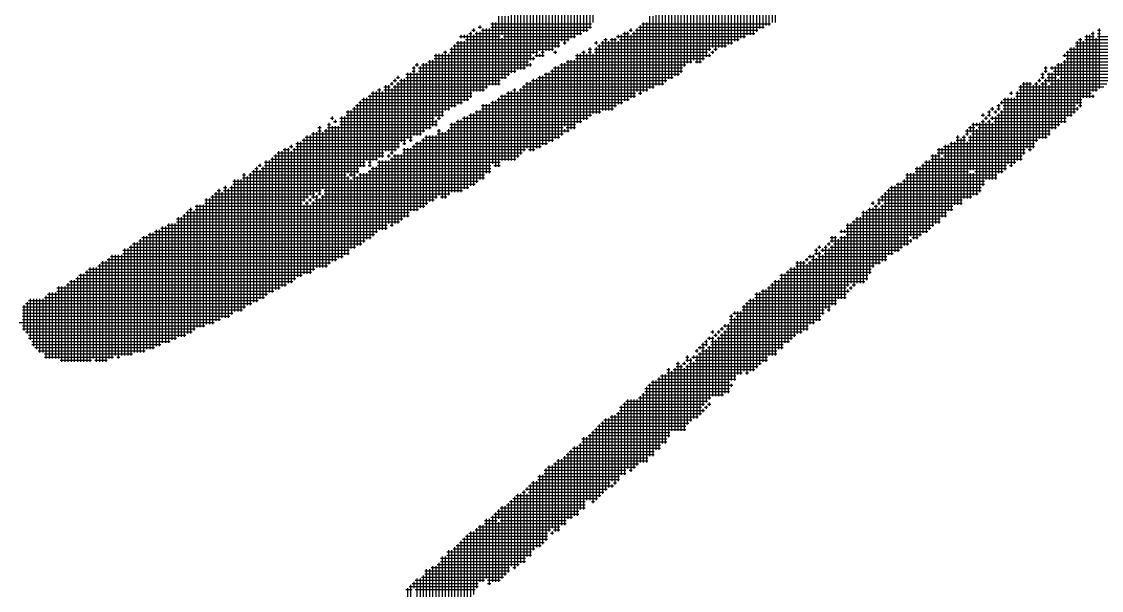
# Model space of a CAD drawing. Header units: feet. Extents: x 0 to 510288, y 0 to 371336.
# Drawn here: x 375801 to 377136, y 88952 to 89656 of the extents above; entities that cross this region are included whole.
import ezdxf

# ---------------------------------------------------------------- set-up
doc = ezdxf.new("R2010")
doc.units = ezdxf.units.FT
doc.header["$LTSCALE"] = 100
doc.header["$MEASUREMENT"] = 0
doc.layers.add('CX-MISC', color=2, linetype='CONTINUOUS')

msp = doc.modelspace()

# ---------------------------------------------------------------- linework, layer by layer
at = {"layer": 'CX-MISC'}
for p, q in [((376724.9, 89740.7), (376724.9, 89651.2)), ((376728.8, 89736.8), (376728.8, 89655.1)), ((376732.7, 89740.7), (376732.7, 89655.1)), ((376487.8, 89721.2), (376487.8, 89639.6)), ((376491.6, 89725.1), (376491.6, 89639.6)), ((376495.5, 89721.2), (376495.5, 89643.5)), ((376499.4, 89725.1), (376499.4, 89643.5)), ((376689.9, 89725.1), (376689.9, 89635.7)), ((376693.8, 89725.1), (376693.8, 89635.7)), ((376697.7, 89721.2), (376697.7, 89639.6)), ((376701.6, 89729), (376701.6, 89639.6)), ((376705.5, 89725.1), (376705.5, 89639.6)), ((376709.4, 89729), (376709.4, 89643.5)), ((376713.3, 89732.9), (376713.3, 89647.4)), ((376717.2, 89732.9), (376717.2, 89647.4)), ((376721, 89732.9), (376721, 89651.2)), ((376480, 89713.5), (376480, 89635.7)), ((376483.9, 89717.3), (376483.9, 89635.7)), ((376503.3, 89713.5), (376503.3, 89647.4)), ((376507.2, 89717.3), (376507.2, 89655.1)), ((376666.6, 89709.6), (376666.6, 89624)), ((376674.4, 89709.6), (376674.4, 89627.9)), ((376678.3, 89713.5), (376678.3, 89627.9)), ((376682.2, 89717.3), (376682.2, 89631.8)), ((376686, 89717.3), (376686, 89631.8)), ((376448.9, 89701.8), (376448.9, 89620.1)), ((376452.8, 89697.9), (376452.8, 89620.1)), ((376456.7, 89701.8), (376456.7, 89620.1)), ((376460.5, 89701.8), (376460.5, 89624)), ((376464.4, 89705.7), (376464.4, 89624)), ((376468.3, 89697.9), (376468.3, 89631.8)), ((376472.2, 89697.9), (376472.2, 89627.9)), ((376476.1, 89701.8), (376476.1, 89631.8)), ((376647.2, 89697.9), (376647.2, 89612.4)), ((376654.9, 89701.8), (376654.9, 89624)), ((376658.8, 89701.8), (376658.8, 89620.1)), ((376662.7, 89705.7), (376662.7, 89624)), ((376670.5, 89701.8), (376670.5, 89624)), ((376417.8, 89682.4), (376417.8, 89596.8)), ((376421.7, 89682.4), (376421.7, 89596.8)), ((376425.6, 89682.4), (376425.6, 89600.7)), ((376429.4, 89686.2), (376429.4, 89608.5)), ((376433.3, 89690.1), (376433.3, 89616.3)), ((376437.2, 89694), (376437.2, 89612.4)), ((376441.1, 89690.1), (376441.1, 89620.1)), ((376445, 89694), (376445, 89612.4)), ((376616.1, 89682.4), (376616.1, 89592.9)), ((376620, 89682.4), (376620, 89600.7)), ((376623.8, 89686.2), (376623.8, 89604.6)), ((376627.7, 89690.1), (376627.7, 89604.6)), ((376631.6, 89686.2), (376631.6, 89608.5)), ((376635.5, 89690.1), (376635.5, 89604.6)), ((376639.4, 89686.2), (376639.4, 89604.6)), ((376643.3, 89694), (376643.3, 89608.5)), ((376651.1, 89690.1), (376651.1, 89620.1)), ((376410, 89674.6), (376410, 89592.9)), ((376413.9, 89678.5), (376413.9, 89596.8)), ((376592.7, 89670.7), (376592.7, 89577.4)), ((376596.6, 89670.7), (376596.6, 89581.3)), ((376600.5, 89674.6), (376600.5, 89585.2)), ((376604.4, 89678.5), (376604.4, 89585.2)), ((376608.3, 89678.5), (376608.3, 89589)), ((376612.2, 89678.5), (376612.2, 89589)), ((376382.8, 89655.1), (376382.8, 89577.4)), ((376386.7, 89655.1), (376386.7, 89577.4)), ((376390.6, 89662.9), (376390.6, 89577.4)), ((376394.4, 89662.9), (376394.4, 89639.6)), ((376398.3, 89662.9), (376398.3, 89585.2)), ((376402.2, 89662.9), (376402.2, 89589)), ((376406.1, 89666.8), (376406.1, 89592.9)), ((376569.4, 89655.1), (376569.4, 89569.6)), ((376573.3, 89655.1), (376573.3, 89569.6)), ((376577.2, 89662.9), (376577.2, 89573.5)), ((376581.1, 89662.9), (376581.1, 89573.5)), ((376585, 89666.8), (376585, 89577.4)), ((376588.8, 89666.8), (376588.8, 89577.4)), ((376353.6, 89641.5), (376357.5, 89641.5)), ((376355.6, 89643.5), (376355.6, 89561.8)), ((376357.5, 89645.4), (376361.4, 89645.4)), ((376359.5, 89647.4), (376359.5, 89643.5)), ((376361.4, 89641.5), (376493.6, 89641.5)), ((376363.3, 89643.5), (376363.3, 89569.6)), ((376365.3, 89649.3), (376369.2, 89649.3)), ((376367.2, 89651.2), (376367.2, 89647.4)), ((376367.2, 89643.5), (376367.2, 89569.6)), ((376369.2, 89645.4), (376501.4, 89645.4)), ((376371.1, 89647.4), (376371.1, 89569.6)), ((376375, 89647.4), (376375, 89573.5)), ((376378.9, 89647.4), (376378.9, 89577.4)), ((376380.8, 89653.2), (376505.3, 89653.2)), ((376380.8, 89649.3), (376505.3, 89649.3)), ((376544.1, 89641.5), (376551.9, 89641.5)), ((376546.1, 89643.5), (376546.1, 89557.9)), ((376550, 89643.5), (376550, 89557.9)), ((376551.9, 89645.4), (376555.8, 89645.4)), ((376553.9, 89647.4), (376553.9, 89643.5)), ((376555.8, 89641.5), (376707.4, 89641.5)), ((376557.7, 89643.5), (376557.7, 89561.8)), ((376559.7, 89645.4), (376711.3, 89645.4)), ((376561.6, 89647.4), (376561.6, 89569.6)), ((376563.6, 89649.3), (376719.1, 89649.3)), ((376565.5, 89651.2), (376565.5, 89565.7)), ((376567.5, 89653.2), (376726.9, 89653.2)), ((377123.4, 89641.5), (377127.3, 89641.5)), ((377125.4, 89643.5), (377125.4, 89569.6)), ((377131.2, 89645.4), (377135.1, 89645.4)), ((377131.2, 89641.5), (377135.1, 89641.5)), ((377133.2, 89647.4), (377133.2, 89573.5)), ((376336.1, 89627.9), (376336.1, 89550.2)), ((376338.1, 89629.9), (376466.4, 89629.9)), ((376340, 89631.8), (376340, 89554)), ((376342, 89637.6), (376392.5, 89637.6)), ((376343.9, 89639.6), (376343.9, 89635.7)), ((376343.9, 89631.8), (376343.9, 89554)), ((376347.8, 89639.6), (376347.8, 89635.7)), ((376347.8, 89631.8), (376347.8, 89557.9)), ((376349.7, 89633.8), (376478, 89633.8)), ((376351.7, 89639.6), (376351.7, 89557.9)), ((376359.5, 89639.6), (376359.5, 89569.6)), ((376394.4, 89635.7), (376394.4, 89585.2)), ((376396.4, 89637.6), (376485.8, 89637.6)), ((376470.3, 89629.9), (376474.2, 89629.9)), ((376509.1, 89629.9), (376513, 89629.9)), ((376511.1, 89631.8), (376511.1, 89627.9)), ((376515, 89627.9), (376515, 89542.4)), ((376516.9, 89629.9), (376680.2, 89629.9)), ((376518.9, 89631.8), (376518.9, 89546.3)), ((376520.8, 89633.8), (376524.7, 89633.8)), ((376522.8, 89635.7), (376522.8, 89546.3)), ((376526.6, 89631.8), (376526.6, 89546.3)), ((376528.6, 89633.8), (376536.4, 89633.8)), ((376530.5, 89635.7), (376530.5, 89546.3)), ((376534.4, 89635.7), (376534.4, 89550.2)), ((376536.4, 89637.6), (376695.8, 89637.6)), ((376538.3, 89639.6), (376538.3, 89635.7)), ((376538.3, 89631.8), (376538.3, 89554)), ((376540.2, 89633.8), (376688, 89633.8)), ((376542.2, 89639.6), (376542.2, 89554)), ((376553.9, 89639.6), (376553.9, 89561.8)), ((377104, 89629.9), (377216.8, 89629.9)), ((377106, 89631.8), (377106, 89554)), ((377107.9, 89633.8), (377111.8, 89633.8)), ((377109.8, 89635.7), (377109.8, 89550.2)), ((377113.7, 89631.8), (377113.7, 89561.8)), ((377115.7, 89637.6), (377127.3, 89637.6)), ((377115.7, 89633.8), (377220.6, 89633.8)), ((377117.6, 89639.6), (377117.6, 89561.8)), ((377121.5, 89639.6), (377121.5, 89561.8)), ((377129.3, 89635.7), (377129.3, 89569.6)), ((377131.2, 89637.6), (377224.5, 89637.6)), ((376310.9, 89614.3), (376431.4, 89614.3)), ((376312.8, 89616.3), (376312.8, 89538.5)), ((376316.7, 89616.3), (376316.7, 89534.6)), ((376320.6, 89616.3), (376320.6, 89538.5)), ((376322.5, 89618.2), (376326.4, 89618.2)), ((376324.5, 89620.1), (376324.5, 89546.3)), ((376328.4, 89616.3), (376328.4, 89546.3)), ((376330.3, 89622.1), (376458.6, 89622.1)), ((376330.3, 89618.2), (376439.2, 89618.2)), ((376332.2, 89624), (376332.2, 89550.2)), ((376334.2, 89626), (376466.4, 89626)), ((376435.3, 89614.3), (376446.9, 89614.3)), ((376441.1, 89616.3), (376441.1, 89612.4)), ((376443, 89618.2), (376446.9, 89618.2)), ((376458.6, 89618.2), (376462.5, 89618.2)), ((376460.5, 89620.1), (376460.5, 89616.3)), ((376485.8, 89614.3), (376653, 89614.3)), ((376487.8, 89616.3), (376487.8, 89530.7)), ((376491.6, 89616.3), (376491.6, 89530.7)), ((376493.6, 89618.2), (376497.5, 89618.2)), ((376495.5, 89620.1), (376495.5, 89534.6)), ((376499.4, 89616.3), (376499.4, 89534.6)), ((376501.4, 89622.1), (376505.3, 89622.1)), ((376501.4, 89618.2), (376505.3, 89618.2)), ((376503.3, 89624), (376503.3, 89538.5)), ((376507.2, 89616.3), (376507.2, 89542.4)), ((376509.1, 89622.1), (376653, 89622.1)), ((376509.1, 89618.2), (376649.1, 89618.2)), ((376511.1, 89624), (376511.1, 89542.4)), ((376513, 89626), (376672.4, 89626)), ((376651.1, 89616.3), (376651.1, 89612.4)), ((376653, 89618.2), (376656.9, 89618.2)), ((376654.9, 89620.1), (376654.9, 89616.3)), ((376656.9, 89622.1), (376660.8, 89622.1)), ((377088.5, 89614.3), (377193.4, 89614.3)), ((377090.4, 89616.3), (377090.4, 89612.4)), ((377092.3, 89618.2), (377201.2, 89618.2)), ((377094.3, 89620.1), (377094.3, 89538.5)), ((377096.2, 89622.1), (377205.1, 89622.1)), ((377098.2, 89624), (377098.2, 89538.5)), ((377102.1, 89624), (377102.1, 89542.4)), ((377104, 89626), (377209, 89626)), ((376285.6, 89600.7), (376285.6, 89515.2)), ((376287.5, 89602.6), (376291.4, 89602.6)), ((376289.5, 89604.6), (376289.5, 89600.7)), ((376293.4, 89600.7), (376293.4, 89515.2)), ((376295.3, 89602.6), (376431.4, 89602.6)), ((376297.2, 89604.6), (376297.2, 89519.1)), ((376301.1, 89604.6), (376301.1, 89522.9)), ((376303.1, 89606.5), (376427.5, 89606.5)), ((376305, 89608.5), (376305, 89522.9)), ((376308.9, 89608.5), (376308.9, 89526.8)), ((376310.9, 89610.4), (376435.3, 89610.4)), ((376429.4, 89604.6), (376429.4, 89600.7)), ((376433.3, 89612.4), (376433.3, 89608.5)), ((376460.5, 89600.7), (376460.5, 89511.3)), ((376464.4, 89600.7), (376464.4, 89511.3)), ((376466.4, 89602.6), (376621.9, 89602.6)), ((376468.3, 89604.6), (376468.3, 89515.2)), ((376472.2, 89604.6), (376472.2, 89526.8)), ((376474.2, 89606.5), (376629.7, 89606.5)), ((376476.1, 89608.5), (376476.1, 89519.1)), ((376480, 89608.5), (376480, 89522.9)), ((376483.9, 89608.5), (376483.9, 89522.9)), ((376485.8, 89610.4), (376645.2, 89610.4)), ((376633.6, 89606.5), (376641.3, 89606.5)), ((377067.1, 89600.7), (377067.1, 89592.9)), ((377074.8, 89600.7), (377074.8, 89596.8)), ((377078.7, 89600.7), (377078.7, 89522.9)), ((377080.7, 89602.6), (377181.8, 89602.6)), ((377082.6, 89604.6), (377082.6, 89589)), ((377086.5, 89604.6), (377086.5, 89530.7)), ((377088.5, 89606.5), (377185.7, 89606.5)), ((377090.4, 89608.5), (377090.4, 89530.7)), ((377092.3, 89610.4), (377189.5, 89610.4)), ((376266.1, 89589), (376266.1, 89585.2)), ((376275.9, 89591), (376404.2, 89591)), ((376277.8, 89592.9), (376277.8, 89511.3)), ((376281.7, 89592.9), (376281.7, 89507.4)), ((376283.6, 89598.8), (376287.5, 89598.8)), ((376283.6, 89594.9), (376287.5, 89594.9)), ((376289.5, 89592.9), (376289.5, 89515.2)), ((376291.4, 89598.8), (376423.6, 89598.8)), ((376291.4, 89594.9), (376411.9, 89594.9)), ((376441.1, 89589), (376441.1, 89499.6)), ((376445, 89589), (376445, 89503.5)), ((376446.9, 89591), (376614.1, 89591)), ((376448.9, 89592.9), (376448.9, 89503.5)), ((376452.8, 89592.9), (376452.8, 89507.4)), ((376454.7, 89594.9), (376618, 89594.9)), ((376456.7, 89596.8), (376456.7, 89507.4)), ((376458.6, 89598.8), (376618, 89598.8)), ((377061.2, 89591), (377065.1, 89591)), ((377063.2, 89592.9), (377063.2, 89585.2)), ((377065.1, 89598.8), (377069, 89598.8)), ((377065.1, 89594.9), (377069, 89594.9)), ((377069, 89591), (377166.2, 89591)), ((377071, 89592.9), (377071, 89581.3)), ((377072.9, 89598.8), (377174, 89598.8)), ((377074.8, 89592.9), (377074.8, 89522.9)), ((377076.8, 89594.9), (377170.1, 89594.9)), ((376248.6, 89575.4), (376256.4, 89575.4)), ((376250.6, 89577.4), (376250.6, 89495.7)), ((376254.5, 89577.4), (376254.5, 89495.7)), ((376256.4, 89579.3), (376260.3, 89579.3)), ((376258.4, 89581.3), (376258.4, 89577.4)), ((376260.3, 89583.2), (376264.2, 89583.2)), ((376260.3, 89575.4), (376377, 89575.4)), ((376262.3, 89585.2), (376262.3, 89581.3)), ((376262.3, 89577.4), (376262.3, 89495.7)), ((376264.2, 89587.1), (376268.1, 89587.1)), ((376264.2, 89579.3), (376392.5, 89579.3)), ((376266.1, 89581.3), (376266.1, 89499.6)), ((376268.1, 89583.2), (376392.5, 89583.2)), ((376270, 89585.2), (376270, 89507.4)), ((376273.9, 89585.2), (376273.9, 89503.5)), ((376275.9, 89587.1), (376400.3, 89587.1)), ((376419.7, 89575.4), (376583, 89575.4)), ((376421.7, 89577.4), (376421.7, 89495.7)), ((376423.6, 89579.3), (376594.7, 89579.3)), ((376425.6, 89581.3), (376425.6, 89499.6)), ((376429.4, 89581.3), (376429.4, 89495.7)), ((376431.4, 89583.2), (376598.6, 89583.2)), ((376433.3, 89585.2), (376433.3, 89495.7)), ((376437.2, 89585.2), (376437.2, 89499.6)), ((376439.2, 89587.1), (376606.3, 89587.1)), ((377034, 89575.4), (377139, 89575.4)), ((377036, 89577.4), (377036, 89484.1)), ((377037.9, 89579.3), (377049.6, 89579.3)), ((377039.9, 89581.3), (377039.9, 89491.8)), ((377043.7, 89581.3), (377043.7, 89499.6)), ((377047.6, 89581.3), (377047.6, 89495.7)), ((377051.5, 89577.4), (377051.5, 89499.6)), ((377053.5, 89579.3), (377057.4, 89579.3)), ((377055.4, 89581.3), (377055.4, 89507.4)), ((377057.4, 89583.2), (377061.2, 89583.2)), ((377059.3, 89585.2), (377059.3, 89581.3)), ((377059.3, 89577.4), (377059.3, 89511.3)), ((377061.2, 89587.1), (377065.1, 89587.1)), ((377061.2, 89579.3), (377069, 89579.3)), ((377063.2, 89581.3), (377063.2, 89511.3)), ((377065.1, 89583.2), (377154.6, 89583.2)), ((377067.1, 89585.2), (377067.1, 89511.3)), ((377069, 89587.1), (377080.7, 89587.1)), ((377071, 89577.4), (377071, 89515.2)), ((377072.9, 89579.3), (377142.9, 89579.3)), ((377082.6, 89585.2), (377082.6, 89526.8)), ((377084.6, 89587.1), (377158.4, 89587.1)), ((376223.4, 89561.8), (376223.4, 89476.3)), ((376227.3, 89561.8), (376227.3, 89484.1)), ((376229.2, 89563.8), (376357.5, 89563.8)), ((376231.2, 89565.7), (376231.2, 89476.3)), ((376233.1, 89567.7), (376357.5, 89567.7)), ((376235, 89569.6), (376235, 89484.1)), ((376238.9, 89569.6), (376238.9, 89484.1)), ((376240.9, 89571.5), (376244.8, 89571.5)), ((376242.8, 89573.5), (376242.8, 89488)), ((376246.7, 89569.6), (376246.7, 89488)), ((376248.6, 89571.5), (376373.1, 89571.5)), ((376258.4, 89573.5), (376258.4, 89491.8)), ((376390.6, 89561.8), (376390.6, 89476.3)), ((376392.5, 89563.8), (376559.7, 89563.8)), ((376394.4, 89565.7), (376394.4, 89484.1)), ((376398.3, 89565.7), (376398.3, 89484.1)), ((376400.3, 89567.7), (376559.7, 89567.7)), ((376402.2, 89569.6), (376402.2, 89484.1)), ((376406.1, 89569.6), (376406.1, 89484.1)), ((376408.1, 89571.5), (376411.9, 89571.5)), ((376410, 89573.5), (376410, 89484.1)), ((376413.9, 89569.6), (376413.9, 89488)), ((376415.8, 89571.5), (376575.2, 89571.5)), ((376417.8, 89573.5), (376417.8, 89491.8)), ((376563.6, 89567.7), (376567.5, 89567.7)), ((377016.5, 89561.8), (377016.5, 89472.4)), ((377020.4, 89561.8), (377020.4, 89480.2)), ((377022.4, 89567.7), (377026.2, 89567.7)), ((377024.3, 89569.6), (377024.3, 89565.7)), ((377024.3, 89561.8), (377024.3, 89476.3)), ((377028.2, 89561.8), (377028.2, 89480.2)), ((377030.1, 89567.7), (377123.4, 89567.7)), ((377030.1, 89563.8), (377127.3, 89563.8)), ((377032.1, 89569.6), (377032.1, 89484.1)), ((377034, 89571.5), (377131.2, 89571.5)), ((377125.4, 89565.7), (377125.4, 89561.8)), ((376209.8, 89548.2), (376330.3, 89548.2)), ((376211.7, 89550.2), (376211.7, 89375.2)), ((376213.7, 89552.1), (376338.1, 89552.1)), ((376215.6, 89554), (376215.6, 89468.5)), ((376217.5, 89556), (376345.8, 89556)), ((376219.5, 89557.9), (376219.5, 89476.3)), ((376221.4, 89559.9), (376353.6, 89559.9)), ((376369.2, 89552.1), (376536.4, 89552.1)), ((376369.2, 89548.2), (376532.5, 89548.2)), ((376371.1, 89554), (376371.1, 89460.7)), ((376375, 89554), (376375, 89468.5)), ((376378.9, 89554), (376378.9, 89468.5)), ((376380.8, 89556), (376544.1, 89556)), ((376382.8, 89557.9), (376382.8, 89480.2)), ((376386.7, 89557.9), (376386.7, 89476.3)), ((376388.6, 89559.9), (376551.9, 89559.9)), ((376999, 89548.2), (377002.9, 89548.2)), ((377001, 89550.2), (377001, 89546.3)), ((377006.8, 89552.1), (377010.7, 89552.1)), ((377006.8, 89548.2), (377010.7, 89548.2)), ((377008.8, 89554), (377008.8, 89546.3)), ((377010.7, 89556), (377111.8, 89556)), ((377012.6, 89557.9), (377012.6, 89554)), ((377014.6, 89559.9), (377111.8, 89559.9)), ((377014.6, 89552.1), (377104, 89552.1)), ((377014.6, 89548.2), (377107.9, 89548.2)), ((377106, 89550.2), (377106, 89546.3)), ((377107.9, 89552.1), (377111.8, 89552.1)), ((376182.6, 89536.6), (376186.4, 89536.6)), ((376184.5, 89538.5), (376184.5, 89534.6)), ((376188.4, 89534.6), (376188.4, 89530.7)), ((376194.2, 89536.6), (376310.9, 89536.6)), ((376196.2, 89538.5), (376196.2, 89363.5)), ((376200, 89538.5), (376200, 89367.4)), ((376202, 89544.3), (376322.5, 89544.3)), ((376202, 89540.4), (376322.5, 89540.4)), ((376203.9, 89546.3), (376203.9, 89468.5)), ((376207.8, 89546.3), (376207.8, 89464.6)), ((376312.8, 89534.6), (376312.8, 89526.8)), ((376314.7, 89536.6), (376318.6, 89536.6)), ((376340, 89534.6), (376340, 89445.2)), ((376343.9, 89534.6), (376343.9, 89445.2)), ((376345.8, 89536.6), (376501.4, 89536.6)), ((376347.8, 89538.5), (376347.8, 89449.1)), ((376351.7, 89538.5), (376351.7, 89449.1)), ((376353.6, 89540.4), (376505.3, 89540.4)), ((376355.6, 89542.4), (376355.6, 89453)), ((376359.5, 89542.4), (376359.5, 89453)), ((376361.4, 89544.3), (376516.9, 89544.3)), ((376363.3, 89546.3), (376363.3, 89456.8)), ((376367.2, 89546.3), (376367.2, 89460.7)), ((376987.4, 89540.4), (376991.3, 89540.4)), ((376989.3, 89542.4), (376989.3, 89538.5)), ((376989.3, 89534.6), (376989.3, 89453)), ((376991.3, 89536.6), (376995.1, 89536.6)), ((376993.2, 89538.5), (376993.2, 89534.6)), ((376995.1, 89544.3), (376999, 89544.3)), ((376995.1, 89540.4), (376999, 89540.4)), ((376997.1, 89546.3), (376997.1, 89538.5)), ((376997.1, 89534.6), (376997.1, 89460.7)), ((376999, 89536.6), (377092.3, 89536.6)), ((377001, 89538.5), (377001, 89534.6)), ((377002.9, 89544.3), (377006.8, 89544.3)), ((377004.9, 89546.3), (377004.9, 89542.4)), ((377004.9, 89538.5), (377004.9, 89460.7)), ((377006.8, 89540.4), (377100.1, 89540.4)), ((377008.8, 89542.4), (377008.8, 89468.5)), ((377010.7, 89544.3), (377104, 89544.3)), ((377012.6, 89546.3), (377012.6, 89468.5)), ((376167, 89524.9), (376170.9, 89524.9)), ((376167, 89521), (376170.9, 89521)), ((376168.9, 89526.8), (376168.9, 89441.3)), ((376174.8, 89521), (376299.2, 89521)), ((376176.7, 89522.9), (376176.7, 89351.9)), ((376178.7, 89528.8), (376182.6, 89528.8)), ((376178.7, 89524.9), (376307, 89524.9)), ((376180.6, 89530.7), (376180.6, 89355.8)), ((376184.5, 89526.8), (376184.5, 89359.6)), ((376186.4, 89532.7), (376190.3, 89532.7)), ((376188.4, 89526.8), (376188.4, 89359.6)), ((376192.3, 89526.8), (376192.3, 89363.5)), ((376194.2, 89532.7), (376314.7, 89532.7)), ((376194.2, 89528.8), (376314.7, 89528.8)), ((376314.7, 89521), (376318.6, 89521)), ((376316.7, 89522.9), (376316.7, 89441.3)), ((376326.4, 89521), (376478, 89521)), ((376328.4, 89522.9), (376328.4, 89441.3)), ((376330.3, 89528.8), (376485.8, 89528.8)), ((376330.3, 89524.9), (376470.3, 89524.9)), ((376332.2, 89530.7), (376332.2, 89445.2)), ((376336.1, 89530.7), (376336.1, 89445.2)), ((376338.1, 89532.7), (376493.6, 89532.7)), ((376472.2, 89522.9), (376472.2, 89519.1)), ((376474.2, 89524.9), (376485.8, 89524.9)), ((376967.9, 89521), (377072.9, 89521)), ((376969.9, 89522.9), (376969.9, 89515.2)), ((376971.8, 89524.9), (376979.6, 89524.9)), ((376973.8, 89526.8), (376973.8, 89519.1)), ((376975.7, 89528.8), (377084.6, 89528.8)), ((376977.6, 89530.7), (376977.6, 89472.4)), ((376981.5, 89530.7), (376981.5, 89526.8)), ((376981.5, 89522.9), (376981.5, 89441.3)), ((376983.5, 89524.9), (377080.7, 89524.9)), ((376985.4, 89530.7), (376985.4, 89445.2)), ((376987.4, 89532.7), (376991.3, 89532.7)), ((376993.2, 89530.7), (376993.2, 89460.7)), ((376995.1, 89532.7), (376999, 89532.7)), ((377001, 89530.7), (377001, 89460.7)), ((377002.9, 89532.7), (377092.3, 89532.7)), ((376141.7, 89507.4), (376141.7, 89340.2)), ((376145.6, 89507.4), (376145.6, 89340.2)), ((376147.6, 89509.3), (376275.9, 89509.3)), ((376149.5, 89511.3), (376149.5, 89433.5)), ((376151.4, 89513.2), (376283.6, 89513.2)), ((376153.4, 89515.2), (376153.4, 89437.4)), ((376157.3, 89515.2), (376157.3, 89441.3)), ((376159.2, 89517.1), (376295.3, 89517.1)), ((376161.2, 89519.1), (376161.2, 89437.4)), ((376165.1, 89519.1), (376165.1, 89445.2)), ((376172.8, 89519.1), (376172.8, 89449.1)), ((376279.8, 89509.3), (376283.6, 89509.3)), ((376289.5, 89507.4), (376289.5, 89421.9)), ((376293.4, 89507.4), (376293.4, 89425.7)), ((376295.3, 89509.3), (376458.6, 89509.3)), ((376297.2, 89511.3), (376297.2, 89425.7)), ((376299.2, 89513.2), (376466.4, 89513.2)), ((376301.1, 89515.2), (376301.1, 89429.6)), ((376305, 89515.2), (376305, 89433.5)), ((376308.9, 89515.2), (376308.9, 89433.5)), ((376312.8, 89515.2), (376312.8, 89437.4)), ((376314.7, 89517.1), (376470.3, 89517.1)), ((376320.6, 89519.1), (376320.6, 89437.4)), ((376324.5, 89519.1), (376324.5, 89437.4)), ((376950.4, 89507.4), (376950.4, 89421.9)), ((376954.3, 89507.4), (376954.3, 89429.6)), ((376956.3, 89513.2), (376960.2, 89513.2)), ((376956.3, 89509.3), (376967.9, 89509.3)), ((376958.2, 89515.2), (376958.2, 89429.6)), ((376962.1, 89511.3), (376962.1, 89429.6)), ((376964, 89513.2), (376967.9, 89513.2)), ((376966, 89515.2), (376966, 89437.4)), ((376967.9, 89517.1), (376971.8, 89517.1)), ((376969.9, 89507.4), (376969.9, 89437.4)), ((376971.8, 89513.2), (377069, 89513.2)), ((376971.8, 89509.3), (377057.4, 89509.3)), ((376973.8, 89515.2), (376973.8, 89472.4)), ((376975.7, 89517.1), (377072.9, 89517.1)), ((376116.5, 89493.8), (376248.6, 89493.8)), ((376118.4, 89495.7), (376118.4, 89324.7)), ((376122.3, 89495.7), (376122.3, 89328.5)), ((376124.2, 89497.7), (376132, 89497.7)), ((376126.2, 89499.6), (376126.2, 89328.5)), ((376130.1, 89499.6), (376130.1, 89332.4)), ((376132, 89501.6), (376135.9, 89501.6)), ((376134, 89503.5), (376134, 89499.6)), ((376134, 89495.7), (376134, 89332.4)), ((376135.9, 89497.7), (376264.2, 89497.7)), ((376137.8, 89499.6), (376137.8, 89336.3)), ((376139.8, 89505.4), (376268.1, 89505.4)), ((376139.8, 89501.6), (376268.1, 89501.6)), ((376256.4, 89493.8), (376260.3, 89493.8)), ((376272, 89505.4), (376275.9, 89505.4)), ((376272, 89497.7), (376423.6, 89497.7)), ((376272, 89493.8), (376419.7, 89493.8)), ((376273.9, 89499.6), (376273.9, 89414.1)), ((376277.8, 89499.6), (376277.8, 89414.1)), ((376281.7, 89499.6), (376281.7, 89421.9)), ((376283.6, 89501.6), (376443, 89501.6)), ((376285.6, 89503.5), (376285.6, 89421.9)), ((376287.5, 89505.4), (376450.8, 89505.4)), ((376427.5, 89497.7), (376435.3, 89497.7)), ((376932.9, 89497.7), (377041.8, 89497.7)), ((376932.9, 89493.8), (377041.8, 89493.8)), ((376934.9, 89499.6), (376934.9, 89406.3)), ((376938.8, 89499.6), (376938.8, 89491.8)), ((376940.7, 89501.6), (377053.5, 89501.6)), ((376942.7, 89503.5), (376942.7, 89414.1)), ((376946.5, 89503.5), (376946.5, 89421.9)), ((376948.5, 89505.4), (377053.5, 89505.4)), ((377045.7, 89497.7), (377049.6, 89497.7)), ((376100.9, 89482.1), (376225.3, 89482.1)), ((376102.8, 89484.1), (376102.8, 89316.9)), ((376106.7, 89484.1), (376106.7, 89320.8)), ((376108.7, 89486), (376240.9, 89486)), ((376110.6, 89488), (376110.6, 89320.8)), ((376112.6, 89489.9), (376248.6, 89489.9)), ((376114.5, 89491.8), (376114.5, 89324.7)), ((376229.2, 89482.1), (376233.1, 89482.1)), ((376240.9, 89482.1), (376392.5, 89482.1)), ((376242.8, 89484.1), (376242.8, 89398.5)), ((376246.7, 89484.1), (376246.7, 89398.5)), ((376250.6, 89484.1), (376250.6, 89398.5)), ((376252.5, 89489.9), (376256.4, 89489.9)), ((376254.5, 89491.8), (376254.5, 89488)), ((376254.5, 89484.1), (376254.5, 89406.3)), ((376256.4, 89486), (376411.9, 89486)), ((376258.4, 89488), (376258.4, 89402.4)), ((376260.3, 89489.9), (376415.8, 89489.9)), ((376262.3, 89491.8), (376262.3, 89406.3)), ((376266.1, 89491.8), (376266.1, 89406.3)), ((376270, 89491.8), (376270, 89410.2)), ((376917.4, 89482.1), (377030.1, 89482.1)), ((376919.3, 89484.1), (376919.3, 89394.6)), ((376923.2, 89484.1), (376923.2, 89398.5)), ((376925.2, 89489.9), (376936.8, 89489.9)), ((376925.2, 89486), (377037.9, 89486)), ((376927.1, 89491.8), (376927.1, 89402.4)), ((376931, 89491.8), (376931, 89406.3)), ((376938.8, 89488), (376938.8, 89414.1)), ((376940.7, 89489.9), (377037.9, 89489.9)), ((376075.6, 89468.5), (376075.6, 89301.3)), ((376083.4, 89468.5), (376083.4, 89305.2)), ((376085.4, 89470.5), (376217.5, 89470.5)), ((376087.3, 89472.4), (376087.3, 89309.1)), ((376089.2, 89474.3), (376093.1, 89474.3)), ((376091.2, 89476.3), (376091.2, 89309.1)), ((376093.1, 89478.2), (376097, 89478.2)), ((376095.1, 89480.2), (376095.1, 89476.3)), ((376095.1, 89472.4), (376095.1, 89313)), ((376097, 89474.3), (376217.5, 89474.3)), ((376099, 89476.3), (376099, 89313)), ((376100.9, 89478.2), (376225.3, 89478.2)), ((376219.5, 89468.5), (376219.5, 89379.1)), ((376223.4, 89468.5), (376223.4, 89383)), ((376227.3, 89468.5), (376227.3, 89386.9)), ((376229.2, 89478.2), (376233.1, 89478.2)), ((376229.2, 89470.5), (376380.8, 89470.5)), ((376231.2, 89472.4), (376231.2, 89386.9)), ((376233.1, 89474.3), (376380.8, 89474.3)), ((376235, 89476.3), (376235, 89390.8)), ((376238.9, 89476.3), (376238.9, 89394.6)), ((376240.9, 89478.2), (376380.8, 89478.2)), ((376384.7, 89478.2), (376392.5, 89478.2)), ((376896, 89468.5), (376896, 89379.1)), ((376899.9, 89468.5), (376899.9, 89390.8)), ((376903.8, 89468.5), (376903.8, 89386.9)), ((376905.7, 89474.3), (377018.5, 89474.3)), ((376905.7, 89470.5), (376971.8, 89470.5)), ((376907.7, 89476.3), (376907.7, 89386.9)), ((376911.6, 89476.3), (376911.6, 89390.8)), ((376913.5, 89478.2), (377018.5, 89478.2)), ((376915.4, 89480.2), (376915.4, 89394.6)), ((376973.8, 89468.5), (376973.8, 89437.4)), ((376977.6, 89468.5), (376977.6, 89441.3)), ((376979.6, 89470.5), (377014.6, 89470.5)), ((377022.4, 89478.2), (377026.2, 89478.2)), ((376062, 89458.8), (376365.3, 89458.8)), ((376062, 89454.9), (376361.4, 89454.9)), ((376064, 89460.7), (376064, 89297.4)), ((376067.9, 89460.7), (376067.9, 89297.4)), ((376071.7, 89460.7), (376071.7, 89297.4)), ((376073.7, 89466.6), (376077.6, 89466.6)), ((376073.7, 89462.7), (376205.9, 89462.7)), ((376079.5, 89464.6), (376079.5, 89305.2)), ((376081.5, 89466.6), (376202, 89466.6)), ((376203.9, 89464.6), (376203.9, 89367.4)), ((376205.9, 89466.6), (376213.7, 89466.6)), ((376207.8, 89460.7), (376207.8, 89375.2)), ((376209.8, 89462.7), (376373.1, 89462.7)), ((376215.6, 89464.6), (376215.6, 89379.1)), ((376217.5, 89466.6), (376373.1, 89466.6)), ((376882.4, 89454.9), (376991.3, 89454.9)), ((376884.3, 89456.8), (376884.3, 89371.3)), ((376888.2, 89456.8), (376888.2, 89375.2)), ((376890.2, 89458.8), (376991.3, 89458.8)), ((376892.1, 89460.7), (376892.1, 89379.1)), ((376894.1, 89466.6), (377006.8, 89466.6)), ((376894.1, 89462.7), (377006.8, 89462.7)), ((376036.8, 89441.3), (376036.8, 89281.9)), ((376038.7, 89443.2), (376163.1, 89443.2)), ((376040.6, 89445.2), (376040.6, 89285.8)), ((376042.6, 89447.1), (376046.5, 89447.1)), ((376044.5, 89449.1), (376044.5, 89285.8)), ((376048.4, 89445.2), (376048.4, 89289.7)), ((376050.4, 89451), (376054.2, 89451)), ((376050.4, 89447.1), (376170.9, 89447.1)), ((376052.3, 89453), (376052.3, 89289.7)), ((376056.2, 89449.1), (376056.2, 89289.7)), ((376058.1, 89451), (376353.6, 89451)), ((376060.1, 89453), (376060.1, 89293.6)), ((376165.1, 89441.3), (376165.1, 89351.9)), ((376167, 89443.2), (376170.9, 89443.2)), ((376172.8, 89441.3), (376172.8, 89351.9)), ((376174.8, 89447.1), (376345.8, 89447.1)), ((376174.8, 89443.2), (376330.3, 89443.2)), ((376864.9, 89441.3), (376864.9, 89433.5)), ((376866.8, 89443.2), (376983.5, 89443.2)), ((376868.8, 89445.2), (376868.8, 89359.6)), ((376870.7, 89447.1), (376987.4, 89447.1)), ((376872.7, 89449.1), (376872.7, 89367.4)), ((376874.6, 89451), (376987.4, 89451)), ((376876.6, 89453), (376876.6, 89367.4)), ((376880.4, 89453), (376880.4, 89371.3)), ((376015.4, 89427.7), (376299.2, 89427.7)), ((376017.3, 89429.6), (376017.3, 89278)), ((376021.2, 89429.6), (376021.2, 89278)), ((376025.1, 89429.6), (376025.1, 89278)), ((376027, 89435.5), (376151.4, 89435.5)), ((376027, 89431.6), (376147.6, 89431.6)), ((376029, 89437.4), (376029, 89281.9)), ((376032.9, 89437.4), (376032.9, 89281.9)), ((376034.8, 89439.4), (376155.3, 89439.4)), ((376149.5, 89429.6), (376149.5, 89344.1)), ((376151.4, 89431.6), (376155.3, 89431.6)), ((376153.4, 89433.5), (376153.4, 89344.1)), ((376155.3, 89435.5), (376159.2, 89435.5)), ((376157.3, 89437.4), (376157.3, 89433.5)), ((376157.3, 89429.6), (376157.3, 89344.1)), ((376159.2, 89439.4), (376167, 89439.4)), ((376159.2, 89431.6), (376303.1, 89431.6)), ((376161.2, 89433.5), (376161.2, 89348)), ((376163.1, 89435.5), (376310.9, 89435.5)), ((376168.9, 89437.4), (376168.9, 89351.9)), ((376170.9, 89439.4), (376314.7, 89439.4)), ((376318.6, 89439.4), (376326.4, 89439.4)), ((376851.3, 89431.6), (376855.2, 89431.6)), ((376853.2, 89433.5), (376853.2, 89429.6)), ((376855.2, 89427.7), (376859.1, 89427.7)), ((376857.1, 89429.6), (376857.1, 89355.8)), ((376859.1, 89435.5), (376964, 89435.5)), ((376859.1, 89431.6), (376863, 89431.6)), ((376861, 89437.4), (376861, 89429.6)), ((376863, 89439.4), (376975.7, 89439.4)), ((376863, 89427.7), (376952.4, 89427.7)), ((376864.9, 89429.6), (376864.9, 89359.6)), ((376866.8, 89431.6), (376964, 89431.6)), ((375994, 89414.1), (375994, 89266.3)), ((375997.9, 89414.1), (375997.9, 89266.3)), ((375999.8, 89416), (376279.8, 89416)), ((376001.8, 89418), (376001.8, 89266.3)), ((376003.7, 89419.9), (376279.8, 89419.9)), ((376005.6, 89421.9), (376005.6, 89270.2)), ((376007.6, 89423.8), (376011.5, 89423.8)), ((376009.5, 89425.7), (376009.5, 89270.2)), ((376013.4, 89421.9), (376013.4, 89274.1)), ((376015.4, 89423.8), (376291.4, 89423.8)), ((376833.8, 89414.1), (376833.8, 89332.4)), ((376837.7, 89414.1), (376837.7, 89332.4)), ((376839.6, 89419.9), (376944.6, 89419.9)), ((376839.6, 89416), (376944.6, 89416)), ((376841.6, 89421.9), (376841.6, 89332.4)), ((376845.5, 89421.9), (376845.5, 89336.3)), ((376847.4, 89423.8), (376952.4, 89423.8)), ((376849.3, 89425.7), (376849.3, 89344.1)), ((376853.2, 89425.7), (376853.2, 89351.9)), ((376861, 89425.7), (376861, 89355.8)), ((375972.6, 89400.5), (376252.5, 89400.5)), ((375974.5, 89402.4), (375974.5, 89258.6)), ((375978.4, 89402.4), (375978.4, 89258.6)), ((375980.4, 89404.4), (376252.5, 89404.4)), ((375982.3, 89406.3), (375982.3, 89258.6)), ((375986.2, 89406.3), (375986.2, 89262.4)), ((375990.1, 89406.3), (375990.1, 89262.4)), ((375992, 89412.1), (376272, 89412.1)), ((375992, 89408.2), (376268.1, 89408.2)), ((376256.4, 89404.4), (376260.3, 89404.4)), ((376820.2, 89404.4), (376929, 89404.4)), ((376820.2, 89400.5), (376925.2, 89400.5)), ((376822.1, 89406.3), (376822.1, 89328.5)), ((376826, 89406.3), (376826, 89332.4)), ((376828, 89408.2), (376936.8, 89408.2)), ((376829.9, 89410.2), (376829.9, 89328.5)), ((376831.8, 89412.1), (376936.8, 89412.1)), ((375949.3, 89388.8), (376233.1, 89388.8)), ((375951.2, 89390.8), (375951.2, 89246.9)), ((375955.1, 89390.8), (375955.1, 89250.8)), ((375957, 89392.7), (376237, 89392.7)), ((375959, 89394.6), (375959, 89250.8)), ((375962.9, 89394.6), (375962.9, 89250.8)), ((375964.8, 89396.6), (376240.9, 89396.6)), ((375966.8, 89398.5), (375966.8, 89254.7)), ((375970.7, 89398.5), (375970.7, 89254.7)), ((376800.7, 89388.8), (376808.5, 89388.8)), ((376802.7, 89390.8), (376802.7, 89383)), ((376806.6, 89390.8), (376806.6, 89305.2)), ((376812.4, 89396.6), (376921.3, 89396.6)), ((376812.4, 89388.8), (376897.9, 89388.8)), ((376814.4, 89398.5), (376814.4, 89394.6)), ((376814.4, 89390.8), (376814.4, 89313)), ((376818.2, 89398.5), (376818.2, 89394.6)), ((376818.2, 89390.8), (376818.2, 89313)), ((376820.2, 89392.7), (376913.5, 89392.7)), ((376901.8, 89388.8), (376909.6, 89388.8)), ((375927.9, 89375.2), (375927.9, 89243)), ((375931.8, 89375.2), (375931.8, 89243)), ((375933.7, 89377.1), (376213.7, 89377.1)), ((375935.7, 89379.1), (375935.7, 89243)), ((375937.6, 89381), (376221.4, 89381)), ((375939.6, 89383), (375939.6, 89246.9)), ((375943.4, 89383), (375943.4, 89246.9)), ((375945.4, 89384.9), (376225.3, 89384.9)), ((375947.3, 89386.9), (375947.3, 89246.9)), ((376783.2, 89375.2), (376783.2, 89367.4)), ((376785.2, 89377.1), (376789.1, 89377.1)), ((376787.1, 89379.1), (376787.1, 89375.2)), ((376791, 89375.2), (376791, 89371.3)), ((376793, 89377.1), (376796.9, 89377.1)), ((376794.9, 89379.1), (376794.9, 89301.3)), ((376796.9, 89381), (376800.7, 89381)), ((376798.8, 89383), (376798.8, 89379.1)), ((376798.8, 89375.2), (376798.8, 89297.4)), ((376800.7, 89384.9), (376901.8, 89384.9)), ((376800.7, 89377.1), (376890.2, 89377.1)), ((376802.7, 89379.1), (376802.7, 89305.2)), ((376804.6, 89381), (376897.9, 89381)), ((376810.5, 89386.9), (376810.5, 89313)), ((376899.9, 89386.9), (376899.9, 89383)), ((375906.5, 89361.6), (376190.3, 89361.6)), ((375908.4, 89363.5), (375908.4, 89239.1)), ((375910.4, 89365.5), (376198.1, 89365.5)), ((375912.3, 89367.4), (375912.3, 89239.1)), ((375916.2, 89367.4), (375916.2, 89243)), ((375920.1, 89367.4), (375920.1, 89239.1)), ((375924, 89367.4), (375924, 89243)), ((375925.9, 89373.3), (376205.9, 89373.3)), ((375925.9, 89369.4), (376205.9, 89369.4)), ((376769.6, 89361.6), (376773.5, 89361.6)), ((376771.6, 89363.5), (376771.6, 89359.6)), ((376773.5, 89365.5), (376781.3, 89365.5)), ((376775.5, 89367.4), (376775.5, 89363.5)), ((376777.4, 89361.6), (376870.7, 89361.6)), ((376779.4, 89367.4), (376779.4, 89281.9)), ((376781.3, 89373.3), (376785.2, 89373.3)), ((376781.3, 89369.4), (376789.1, 89369.4)), ((376783.2, 89363.5), (376783.2, 89285.8)), ((376785.2, 89365.5), (376870.7, 89365.5)), ((376787.1, 89371.3), (376787.1, 89285.8)), ((376789.1, 89373.3), (376886.3, 89373.3)), ((376791, 89367.4), (376791, 89293.6)), ((376793, 89369.4), (376878.5, 89369.4)), ((375881.2, 89348), (375881.2, 89235.2)), ((375883.2, 89349.9), (376163.1, 89349.9)), ((375885.1, 89351.9), (375885.1, 89235.2)), ((375889, 89351.9), (375889, 89239.1)), ((375892.9, 89351.9), (375892.9, 89235.2)), ((375894.8, 89353.8), (376178.7, 89353.8)), ((375896.8, 89355.8), (375896.8, 89235.2)), ((375898.7, 89357.7), (376182.6, 89357.7)), ((375900.7, 89359.6), (375900.7, 89235.2)), ((375904.6, 89359.6), (375904.6, 89235.2)), ((376748.3, 89348), (376748.3, 89258.6)), ((376750.2, 89349.9), (376851.3, 89349.9)), ((376752.1, 89351.9), (376752.1, 89262.4)), ((376756, 89351.9), (376756, 89266.3)), ((376758, 89357.7), (376769.6, 89357.7)), ((376758, 89353.8), (376855.2, 89353.8)), ((376759.9, 89359.6), (376759.9, 89270.2)), ((376763.8, 89359.6), (376763.8, 89270.2)), ((376767.7, 89359.6), (376767.7, 89274.1)), ((376771.6, 89355.8), (376771.6, 89274.1)), ((376773.5, 89357.7), (376863, 89357.7)), ((376775.5, 89359.6), (376775.5, 89281.9)), ((375859.8, 89334.4), (376135.9, 89334.4)), ((375861.8, 89336.3), (375861.8, 89235.2)), ((375865.7, 89336.3), (375865.7, 89235.2)), ((375867.6, 89338.3), (376139.8, 89338.3)), ((375869.6, 89340.2), (375869.6, 89235.2)), ((375871.5, 89342.2), (376147.6, 89342.2)), ((375873.5, 89344.1), (375873.5, 89235.2)), ((375877.3, 89344.1), (375877.3, 89235.2)), ((375879.3, 89346), (376159.2, 89346)), ((376730.8, 89334.4), (376843.5, 89334.4)), ((376732.7, 89336.3), (376732.7, 89243)), ((376736.6, 89336.3), (376736.6, 89250.8)), ((376738.5, 89342.2), (376847.4, 89342.2)), ((376738.5, 89338.3), (376847.4, 89338.3)), ((376740.5, 89344.1), (376740.5, 89250.8)), ((376744.4, 89344.1), (376744.4, 89258.6)), ((376746.3, 89346), (376851.3, 89346)), ((375834.6, 89320.8), (375834.6, 89239.1)), ((375838.5, 89320.8), (375838.5, 89239.1)), ((375842.4, 89320.8), (375842.4, 89239.1)), ((375844.3, 89326.6), (376120.3, 89326.6)), ((375844.3, 89322.7), (376112.6, 89322.7)), ((375846.2, 89328.5), (375846.2, 89239.1)), ((375850.1, 89328.5), (375850.1, 89235.2)), ((375854, 89328.5), (375854, 89235.2)), ((375856, 89330.5), (376128.1, 89330.5)), ((375857.9, 89332.4), (375857.9, 89235.2)), ((376709.4, 89320.8), (376709.4, 89227.5)), ((376713.3, 89320.8), (376713.3, 89231.3)), ((376715.2, 89322.7), (376824.1, 89322.7)), ((376717.2, 89324.7), (376717.2, 89235.2)), ((376721, 89324.7), (376721, 89235.2)), ((376723, 89326.6), (376820.2, 89326.6)), ((376724.9, 89328.5), (376724.9, 89243)), ((376726.9, 89330.5), (376824.1, 89330.5)), ((376728.8, 89332.4), (376728.8, 89243)), ((376822.1, 89324.7), (376822.1, 89320.8)), ((376824.1, 89326.6), (376828, 89326.6)), ((376826, 89328.5), (376826, 89324.7)), ((376828, 89330.5), (376831.8, 89330.5)), ((375805.4, 89307.2), (376085.4, 89307.2)), ((375807.4, 89309.1), (375807.4, 89270.2)), ((375809.3, 89311), (376093.1, 89311)), ((375811.2, 89313), (375811.2, 89262.4)), ((375815.1, 89313), (375815.1, 89254.7)), ((375819, 89313), (375819, 89250.8)), ((375822.9, 89313), (375822.9, 89246.9)), ((375826.8, 89313), (375826.8, 89246.9)), ((375828.7, 89314.9), (376100.9, 89314.9)), ((375830.7, 89316.9), (375830.7, 89239.1)), ((375832.6, 89318.8), (376104.8, 89318.8)), ((376695.8, 89307.2), (376808.5, 89307.2)), ((376697.7, 89309.1), (376697.7, 89219.7)), ((376699.7, 89311), (376808.5, 89311)), ((376701.6, 89313), (376701.6, 89223.6)), ((376705.5, 89313), (376705.5, 89223.6)), ((376707.4, 89318.8), (376820.2, 89318.8)), ((376707.4, 89314.9), (376820.2, 89314.9)), ((375801.5, 89303.3), (376077.6, 89303.3)), ((375801.5, 89299.4), (376073.7, 89299.4)), ((375801.5, 89295.5), (376062, 89295.5)), ((375803.5, 89305.2), (375803.5, 89274.1)), ((376678.3, 89293.6), (376678.3, 89211.9)), ((376680.2, 89295.5), (376793, 89295.5)), ((376682.2, 89297.4), (376682.2, 89293.6)), ((376686, 89297.4), (376686, 89219.7)), ((376689.9, 89297.4), (376689.9, 89219.7)), ((376691.9, 89303.3), (376800.7, 89303.3)), ((376691.9, 89299.4), (376793, 89299.4)), ((376693.8, 89305.2), (376693.8, 89223.6)), ((376796.9, 89299.4), (376800.7, 89299.4)), ((375797.6, 89283.8), (376038.7, 89283.8)), ((375801.5, 89291.6), (376058.1, 89291.6)), ((375801.5, 89287.7), (376046.5, 89287.7)), ((376670.5, 89281.9), (376670.5, 89278)), ((376674.4, 89281.9), (376674.4, 89196.4)), ((376676.3, 89291.6), (376680.2, 89291.6)), ((376676.3, 89287.7), (376789.1, 89287.7)), ((376676.3, 89283.8), (376781.3, 89283.8)), ((376682.2, 89289.7), (376682.2, 89211.9)), ((376684.1, 89291.6), (376789.1, 89291.6)), ((375801.5, 89279.9), (376027, 89279.9)), ((375801.5, 89276.1), (376015.4, 89276.1)), ((375805.4, 89272.2), (376011.5, 89272.2)), ((375809.3, 89268.3), (376003.7, 89268.3)), ((376653, 89272.2), (376656.9, 89272.2)), ((376654.9, 89274.1), (376654.9, 89270.2)), ((376656.9, 89268.3), (376660.8, 89268.3)), ((376658.8, 89270.2), (376658.8, 89266.3)), ((376660.8, 89272.2), (376664.7, 89272.2)), ((376662.7, 89274.1), (376662.7, 89270.2)), ((376664.7, 89276.1), (376668.6, 89276.1)), ((376664.7, 89268.3), (376758, 89268.3)), ((376666.6, 89278), (376666.6, 89274.1)), ((376666.6, 89270.2), (376666.6, 89192.5)), ((376668.6, 89279.9), (376773.5, 89279.9)), ((376668.6, 89272.2), (376765.8, 89272.2)), ((376670.5, 89274.1), (376670.5, 89196.4)), ((376672.4, 89276.1), (376773.5, 89276.1)), ((375809.3, 89264.4), (375992, 89264.4)), ((375813.2, 89260.5), (375984.3, 89260.5)), ((375813.2, 89256.6), (375972.6, 89256.6)), ((376639.4, 89254.7), (376639.4, 89250.8)), ((376641.3, 89256.6), (376649.1, 89256.6)), ((376643.3, 89258.6), (376643.3, 89180.8)), ((376645.2, 89260.5), (376649.1, 89260.5)), ((376647.2, 89262.4), (376647.2, 89254.7)), ((376649.1, 89264.4), (376656.9, 89264.4)), ((376651.1, 89266.3), (376651.1, 89262.4)), ((376651.1, 89254.7), (376651.1, 89188.6)), ((376653, 89260.5), (376750.2, 89260.5)), ((376653, 89256.6), (376742.4, 89256.6)), ((376654.9, 89266.3), (376654.9, 89192.5)), ((376658.8, 89262.4), (376658.8, 89192.5)), ((376660.8, 89264.4), (376754.1, 89264.4)), ((376662.7, 89266.3), (376662.7, 89192.5)), ((375817.1, 89252.7), (375964.8, 89252.7)), ((375821, 89248.8), (375953.2, 89248.8)), ((375828.7, 89245), (375937.6, 89245)), ((375828.7, 89241.1), (375914.3, 89241.1)), ((375918.2, 89241.1), (375922.1, 89241.1)), ((376621.9, 89241.1), (376625.8, 89241.1)), ((376623.8, 89243), (376623.8, 89235.2)), ((376629.7, 89241.1), (376723, 89241.1)), ((376631.6, 89243), (376631.6, 89239.1)), ((376633.6, 89248.8), (376637.4, 89248.8)), ((376635.5, 89250.8), (376635.5, 89246.9)), ((376635.5, 89243), (376635.5, 89165.2)), ((376637.4, 89252.7), (376645.2, 89252.7)), ((376637.4, 89245), (376734.6, 89245)), ((376639.4, 89246.9), (376639.4, 89169.1)), ((376641.3, 89248.8), (376734.6, 89248.8)), ((376647.2, 89250.8), (376647.2, 89184.7)), ((376649.1, 89252.7), (376742.4, 89252.7)), ((375848.2, 89237.2), (375887.1, 89237.2)), ((375891, 89237.2), (375906.5, 89237.2)), ((376600.5, 89227.5), (376600.5, 89141.9)), ((376608.3, 89227.5), (376608.3, 89149.7)), ((376610.2, 89233.3), (376614.1, 89233.3)), ((376610.2, 89229.4), (376618, 89229.4)), ((376612.2, 89235.2), (376612.2, 89149.7)), ((376616.1, 89231.3), (376616.1, 89149.7)), ((376618, 89233.3), (376621.9, 89233.3)), ((376620, 89235.2), (376620, 89231.3)), ((376620, 89227.5), (376620, 89149.7)), ((376621.9, 89237.2), (376629.7, 89237.2)), ((376621.9, 89229.4), (376711.3, 89229.4)), ((376623.8, 89231.3), (376623.8, 89157.5)), ((376625.8, 89233.3), (376715.2, 89233.3)), ((376627.7, 89239.1), (376627.7, 89161.4)), ((376631.6, 89235.2), (376631.6, 89165.2)), ((376633.6, 89237.2), (376723, 89237.2)), ((376586.9, 89213.8), (376684.1, 89213.8)), ((376588.8, 89215.8), (376588.8, 89126.4)), ((376590.8, 89217.7), (376684.1, 89217.7)), ((376592.7, 89219.7), (376592.7, 89134.1)), ((376596.6, 89219.7), (376596.6, 89134.1)), ((376598.6, 89225.5), (376602.5, 89225.5)), ((376598.6, 89221.6), (376691.9, 89221.6)), ((376604.4, 89223.6), (376604.4, 89149.7)), ((376606.3, 89225.5), (376707.4, 89225.5)), ((376695.8, 89221.6), (376699.7, 89221.6)), ((376571.4, 89202.2), (376676.3, 89202.2)), ((376573.3, 89204.1), (376573.3, 89110.8)), ((376575.2, 89206.1), (376680.2, 89206.1)), ((376577.2, 89208), (376577.2, 89118.6)), ((376579.1, 89210), (376676.3, 89210)), ((376581.1, 89211.9), (376581.1, 89118.6)), ((376585, 89211.9), (376585, 89126.4)), ((376678.3, 89208), (376678.3, 89204.1)), ((376548, 89186.6), (376649.1, 89186.6)), ((376550, 89188.6), (376550, 89103)), ((376553.9, 89188.6), (376553.9, 89099.2)), ((376557.7, 89188.6), (376557.7, 89103)), ((376561.6, 89188.6), (376561.6, 89106.9)), ((376563.6, 89190.5), (376653, 89190.5)), ((376565.5, 89192.5), (376565.5, 89110.8)), ((376567.5, 89194.4), (376668.6, 89194.4)), ((376569.4, 89196.4), (376569.4, 89110.8)), ((376571.4, 89198.3), (376676.3, 89198.3)), ((376540.2, 89178.9), (376641.3, 89178.9)), ((376540.2, 89175), (376645.2, 89175)), ((376542.2, 89180.8), (376542.2, 89095.3)), ((376544.1, 89182.7), (376645.2, 89182.7)), ((376546.1, 89184.7), (376546.1, 89095.3)), ((376643.3, 89176.9), (376643.3, 89173)), ((376645.2, 89178.9), (376649.1, 89178.9)), ((376647.2, 89180.8), (376647.2, 89176.9)), ((376649.1, 89182.7), (376653, 89182.7)), ((376651.1, 89184.7), (376651.1, 89180.8)), ((376518.9, 89161.4), (376518.9, 89071.9)), ((376520.8, 89163.3), (376629.7, 89163.3)), ((376522.8, 89165.2), (376522.8, 89075.8)), ((376526.6, 89165.2), (376526.6, 89079.7)), ((376528.6, 89167.2), (376637.4, 89167.2)), ((376530.5, 89169.1), (376530.5, 89087.5)), ((376534.4, 89169.1), (376534.4, 89083.6)), ((376536.4, 89171.1), (376641.3, 89171.1)), ((376538.3, 89173), (376538.3, 89087.5)), ((376505.3, 89147.8), (376602.5, 89147.8)), ((376507.2, 89149.7), (376507.2, 89060.3)), ((376509.1, 89151.6), (376621.9, 89151.6)), ((376511.1, 89153.6), (376511.1, 89064.2)), ((376513, 89155.5), (376621.9, 89155.5)), ((376515, 89157.5), (376515, 89068)), ((376516.9, 89159.4), (376625.8, 89159.4)), ((376491.6, 89134.1), (376491.6, 89052.5)), ((376493.6, 89140), (376598.6, 89140)), ((376493.6, 89136.1), (376598.6, 89136.1)), ((376495.5, 89141.9), (376495.5, 89052.5)), ((376499.4, 89141.9), (376499.4, 89064.2)), ((376501.4, 89143.9), (376602.5, 89143.9)), ((376503.3, 89145.8), (376503.3, 89064.2)), ((376474.2, 89120.5), (376583, 89120.5)), ((376476.1, 89122.5), (376476.1, 89040.8)), ((376478, 89124.4), (376583, 89124.4)), ((376480, 89126.4), (376480, 89040.8)), ((376481.9, 89128.3), (376590.8, 89128.3)), ((376483.9, 89130.3), (376483.9, 89044.7)), ((376487.8, 89130.3), (376487.8, 89044.7)), ((376489.7, 89132.2), (376590.8, 89132.2)), ((376452.8, 89106.9), (376452.8, 89025.3)), ((376456.7, 89106.9), (376456.7, 89029.2)), ((376458.6, 89108.9), (376563.6, 89108.9)), ((376460.5, 89110.8), (376460.5, 89025.3)), ((376462.5, 89112.8), (376575.2, 89112.8)), ((376464.4, 89114.7), (376464.4, 89025.3)), ((376468.3, 89114.7), (376468.3, 89033.1)), ((376470.3, 89116.6), (376575.2, 89116.6)), ((376472.2, 89118.6), (376472.2, 89033.1)), ((376439.2, 89093.3), (376540.2, 89093.3)), ((376441.1, 89095.3), (376441.1, 89005.8)), ((376445, 89095.3), (376445, 89009.7)), ((376446.9, 89101.1), (376548, 89101.1)), ((376446.9, 89097.2), (376548, 89097.2)), ((376448.9, 89103), (376448.9, 89013.6)), ((376450.8, 89105), (376559.7, 89105)), ((376551.9, 89101.1), (376555.8, 89101.1)), ((376427.5, 89081.7), (376532.5, 89081.7)), ((376429.4, 89083.6), (376429.4, 88994.2)), ((376431.4, 89085.5), (376528.6, 89085.5)), ((376433.3, 89087.5), (376433.3, 89002)), ((376437.2, 89087.5), (376437.2, 89005.8)), ((376439.2, 89089.4), (376540.2, 89089.4)), ((376530.5, 89083.6), (376530.5, 89079.7)), ((376532.5, 89085.5), (376536.4, 89085.5)), ((376410, 89068), (376410, 88978.6)), ((376411.9, 89070), (376516.9, 89070)), ((376413.9, 89071.9), (376413.9, 88982.5)), ((376417.8, 89071.9), (376417.8, 88986.4)), ((376419.7, 89073.9), (376423.6, 89073.9)), ((376421.7, 89075.8), (376421.7, 88986.4)), ((376423.6, 89077.8), (376524.7, 89077.8)), ((376425.6, 89079.7), (376425.6, 89075.8)), ((376425.6, 89071.9), (376425.6, 88994.2)), ((376427.5, 89073.9), (376520.8, 89073.9)), ((376392.5, 89054.4), (376497.5, 89054.4)), ((376394.4, 89056.4), (376394.4, 88967)), ((376398.3, 89056.4), (376398.3, 88970.8)), ((376400.3, 89058.3), (376497.5, 89058.3)), ((376402.2, 89060.3), (376402.2, 88974.7)), ((376404.2, 89062.2), (376497.5, 89062.2)), ((376406.1, 89064.2), (376406.1, 88982.5)), ((376408.1, 89066.1), (376513, 89066.1)), ((376505.3, 89062.2), (376509.1, 89062.2)), ((376375, 89040.8), (376375, 88967)), ((376378.9, 89040.8), (376378.9, 88959.2)), ((376380.8, 89042.8), (376481.9, 89042.8)), ((376382.8, 89044.7), (376382.8, 88963.1)), ((376384.7, 89046.7), (376489.7, 89046.7)), ((376386.7, 89048.6), (376386.7, 88963.1)), ((376388.6, 89050.6), (376489.7, 89050.6)), ((376390.6, 89052.5), (376390.6, 89040.8)), ((376361.4, 89027.2), (376454.7, 89027.2)), ((376363.3, 89029.2), (376363.3, 88955.3)), ((376365.3, 89031.1), (376466.4, 89031.1)), ((376367.2, 89033.1), (376367.2, 88963.1)), ((376371.1, 89033.1), (376371.1, 88963.1)), ((376373.1, 89038.9), (376388.6, 89038.9)), ((376373.1, 89035), (376474.2, 89035)), ((376390.6, 89036.9), (376390.6, 88963.1)), ((376392.5, 89038.9), (376474.2, 89038.9)), ((376458.6, 89027.2), (376466.4, 89027.2)), ((376343.9, 89013.6), (376343.9, 88932)), ((376345.8, 89015.6), (376450.8, 89015.6)), ((376347.8, 89017.5), (376347.8, 88932)), ((376349.7, 89019.4), (376450.8, 89019.4)), ((376351.7, 89021.4), (376351.7, 88939.7)), ((376353.6, 89023.3), (376450.8, 89023.3)), ((376355.6, 89025.3), (376355.6, 88939.7)), ((376359.5, 89025.3), (376359.5, 88947.5)), ((376454.7, 89023.3), (376458.6, 89023.3)), ((376456.7, 89025.3), (376456.7, 89021.4)), ((376326.4, 89000), (376431.4, 89000)), ((376328.4, 89002), (376328.4, 88908.6)), ((376332.2, 89002), (376332.2, 88908.6)), ((376334.2, 89003.9), (376435.3, 89003.9)), ((376336.1, 89005.8), (376336.1, 88916.4)), ((376338.1, 89007.8), (376443, 89007.8)), ((376340, 89009.7), (376340, 88924.2)), ((376342, 89011.7), (376446.9, 89011.7)), ((376316.7, 88986.4), (376316.7, 88897)), ((376318.6, 88992.2), (376423.6, 88992.2)), ((376318.6, 88988.3), (376423.6, 88988.3)), ((376320.6, 88994.2), (376320.6, 88900.9)), ((376324.5, 88994.2), (376324.5, 88908.6)), ((376326.4, 88996.1), (376431.4, 88996.1)), ((376299.2, 88976.7), (376404.2, 88976.7)), ((376301.1, 88978.6), (376301.1, 88885.3)), ((376305, 88978.6), (376305, 88893.1)), ((376307, 88980.6), (376404.2, 88980.6)), ((376308.9, 88982.5), (376308.9, 88897)), ((376312.8, 88982.5), (376312.8, 88900.9)), ((376314.7, 88984.5), (376415.8, 88984.5)), ((376408.1, 88980.6), (376411.9, 88980.6)), ((376283.6, 88961.1), (376365.3, 88961.1)), ((376285.6, 88963.1), (376285.6, 88955.3)), ((376287.5, 88965), (376373.1, 88965)), ((376289.5, 88967), (376289.5, 88881.4)), ((376293.4, 88967), (376293.4, 88877.5)), ((376295.3, 88968.9), (376396.4, 88968.9)), ((376297.2, 88970.8), (376297.2, 88885.3)), ((376299.2, 88972.8), (376400.3, 88972.8)), ((376377, 88965), (376392.5, 88965)), ((376377, 88961.1), (376380.8, 88961.1)), ((376275.9, 88953.4), (376283.6, 88953.4)), ((376277.8, 88955.3), (376277.8, 88869.8)), ((376279.8, 88957.2), (376365.3, 88957.2)), ((376281.7, 88959.2), (376281.7, 88877.5)), ((376287.5, 88953.4), (376361.4, 88953.4))]:
    msp.add_line(p, q, dxfattribs=at)

doc.saveas('drawing.dxf')
